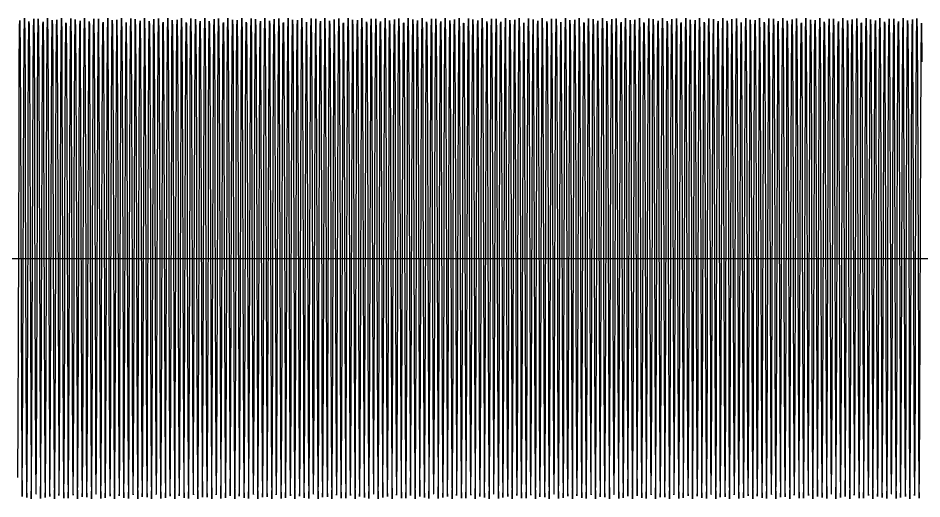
# Model space of a CAD drawing. Header units: metres. Extents: x 5 to 509, y -1 to 159.
# Drawn here: x 350.21 to 380.28, y 95 to 111 of the extents above; entities that cross this region are included whole.
import ezdxf

# ---------------------------------------------------------------- set-up
doc = ezdxf.new("R2010")
doc.units = ezdxf.units.M
doc.layers.add('BASE', color=8, linetype='Continuous')
doc.layers.add('WAVE', color=7, linetype='Continuous')

msp = doc.modelspace()

# ---------------------------------------------------------------- linework, layer by layer
at = {"layer": 'BASE'}
msp.add_line((29, 103), (501, 103), dxfattribs=at)
at = {"layer": 'WAVE'}
msp.add_lwpolyline([(350.203, 95.718), (350.213, 97.632), (350.223, 100.43), (350.233, 103.65), (350.243, 106.764), (350.253, 109.258), (350.263, 110.723), (350.273, 110.917), (350.283, 109.809), (350.293, 107.581), (350.303, 104.599), (350.313, 101.354), (350.323, 98.38), (350.333, 96.166), (350.343, 95.076), (350.353, 95.29), (350.363, 96.772), (350.373, 99.279), (350.383, 102.397), (350.393, 105.615), (350.403, 108.403), (350.413, 110.302), (350.423, 110.999), (350.433, 110.381), (350.443, 108.549), (350.453, 105.803), (350.463, 102.597), (350.473, 99.457), (350.483, 96.899), (350.493, 95.346), (350.503, 95.051), (350.513, 96.064), (350.523, 98.219), (350.533, 101.159), (350.543, 104.403), (350.553, 107.415), (350.563, 109.702), (350.573, 110.886), (350.583, 110.772), (350.593, 109.38), (350.603, 106.939), (350.613, 103.849), (350.623, 100.62), (350.633, 97.782), (350.643, 95.803), (350.653, 95.008), (350.663, 95.527), (350.673, 97.276), (350.683, 99.966), (350.693, 103.156), (350.703, 106.32), (350.713, 108.938), (350.723, 110.579), (350.733, 110.973), (350.743, 110.056), (350.753, 107.978), (350.763, 105.081), (350.773, 101.842), (350.783, 98.793), (350.793, 96.437), (350.803, 95.16), (350.813, 95.173), (350.823, 96.473), (350.833, 98.848), (350.843, 101.905), (350.853, 105.143), (350.863, 108.028), (350.873, 110.086), (350.883, 110.978), (350.893, 110.558), (350.903, 108.894), (350.913, 106.261), (350.923, 103.092), (350.933, 99.907), (350.943, 97.231), (350.953, 95.504), (350.963, 95.011), (350.973, 95.831), (350.983, 97.831), (350.993, 100.681), (351.003, 103.913), (351.013, 106.994), (351.023, 109.419), (351.033, 110.787), (351.043, 110.875), (351.053, 109.667), (351.063, 107.362), (351.073, 104.34), (351.083, 101.097), (351.093, 98.167), (351.103, 96.033), (351.113, 95.044), (351.123, 95.365), (351.133, 96.941), (351.143, 99.514), (351.153, 102.661), (351.163, 105.863), (351.173, 108.595), (351.183, 110.406), (351.193, 110.998), (351.203, 110.275), (351.213, 108.355), (351.223, 105.555), (351.233, 102.333), (351.243, 99.222), (351.253, 96.732), (351.263, 95.273), (351.273, 95.085), (351.283, 96.2), (351.293, 98.433), (351.303, 101.417), (351.313, 104.662), (351.323, 107.633), (351.333, 109.842), (351.343, 110.926), (351.353, 110.706), (351.363, 109.218), (351.373, 106.707), (351.383, 103.586), (351.393, 100.369), (351.403, 97.585), (351.413, 95.692), (351.423, 95), (351.433, 95.625), (351.443, 97.463), (351.453, 100.212), (351.463, 103.42), (351.473, 106.558), (351.483, 109.111), (351.493, 110.659), (351.503, 110.947), (351.513, 109.927), (351.523, 107.768), (351.533, 104.825), (351.543, 101.581), (351.553, 98.571), (351.563, 96.289), (351.573, 95.112), (351.583, 95.232), (351.593, 96.63), (351.603, 99.076), (351.613, 102.167), (351.623, 105.396), (351.633, 108.23), (351.643, 110.204), (351.653, 110.993), (351.663, 110.467), (351.673, 108.713), (351.683, 106.019), (351.693, 102.828), (351.703, 99.665), (351.713, 97.052), (351.723, 95.416), (351.733, 95.028), (351.743, 95.952), (351.753, 98.035), (351.763, 100.935), (351.773, 104.175), (351.783, 107.221), (351.793, 109.573), (351.803, 110.843), (351.813, 110.824), (351.823, 109.517), (351.833, 107.138), (351.843, 104.079), (351.853, 100.842), (351.863, 97.96), (351.873, 95.907), (351.883, 95.021), (351.893, 95.448), (351.903, 97.117), (351.913, 99.754), (351.923, 102.925), (351.933, 106.108), (351.943, 108.78), (351.953, 110.501), (351.963, 110.989), (351.973, 110.162), (351.983, 108.157), (351.993, 105.303), (352.003, 102.071), (352.013, 98.991), (352.023, 96.571), (352.033, 95.209), (352.043, 95.128), (352.053, 96.342), (352.063, 98.652), (352.073, 101.677), (352.083, 104.919), (352.093, 107.846), (352.103, 109.975), (352.113, 110.957), (352.123, 110.63), (352.133, 109.048), (352.143, 106.471), (352.153, 103.323), (352.163, 100.122), (352.173, 97.394), (352.183, 95.588), (352.193, 95.002), (352.203, 95.732), (352.213, 97.657), (352.223, 100.461), (352.233, 103.683), (352.243, 106.792), (352.253, 109.278), (352.263, 110.731), (352.273, 110.912), (352.283, 109.792), (352.293, 107.554), (352.303, 104.567), (352.313, 101.322), (352.323, 98.354), (352.333, 96.149), (352.343, 95.072), (352.353, 95.299), (352.363, 96.793), (352.373, 99.308), (352.383, 102.43), (352.393, 105.646), (352.403, 108.427), (352.413, 110.315), (352.423, 111), (352.433, 110.368), (352.443, 108.525), (352.453, 105.773), (352.463, 102.564), (352.473, 99.427), (352.483, 96.878), (352.493, 95.336), (352.503, 95.055), (352.513, 96.081), (352.523, 98.245), (352.533, 101.191), (352.543, 104.435), (352.553, 107.443), (352.563, 109.72), (352.573, 110.891), (352.583, 110.764), (352.593, 109.361), (352.603, 106.91), (352.613, 103.817), (352.623, 100.589), (352.633, 97.758), (352.643, 95.789), (352.653, 95.006), (352.663, 95.539), (352.673, 97.299), (352.683, 99.997), (352.693, 103.188), (352.703, 106.349), (352.713, 108.959), (352.723, 110.589), (352.733, 110.97), (352.743, 110.04), (352.753, 107.952), (352.763, 105.049), (352.773, 101.809), (352.783, 98.765), (352.793, 96.418), (352.803, 95.153), (352.813, 95.18), (352.823, 96.492), (352.833, 98.876), (352.843, 101.937), (352.853, 105.174), (352.863, 108.053), (352.873, 110.101), (352.883, 110.98), (352.893, 110.547), (352.903, 108.872), (352.913, 106.231), (352.923, 103.059), (352.933, 99.877), (352.943, 97.209), (352.953, 95.493), (352.963, 95.012), (352.973, 95.846), (352.983, 97.856), (352.993, 100.713), (353.003, 103.945), (353.013, 107.023), (353.023, 109.438), (353.033, 110.795), (353.043, 110.869), (353.053, 109.648), (353.063, 107.334), (353.073, 104.307), (353.083, 101.065), (353.093, 98.141), (353.103, 96.017), (353.113, 95.041), (353.123, 95.374), (353.133, 96.962), (353.143, 99.544), (353.153, 102.693), (353.163, 105.894), (353.173, 108.618), (353.183, 110.418), (353.193, 110.998), (353.203, 110.262), (353.213, 108.331), (353.223, 105.524), (353.233, 102.301), (353.243, 99.193), (353.253, 96.712), (353.263, 95.265), (353.273, 95.09), (353.283, 96.217), (353.293, 98.46), (353.303, 101.449), (353.313, 104.694), (353.323, 107.66), (353.333, 109.859), (353.343, 110.93), (353.353, 110.697), (353.363, 109.197), (353.373, 106.678), (353.383, 103.554), (353.393, 100.339), (353.403, 97.561), (353.413, 95.678), (353.423, 95), (353.433, 95.638), (353.443, 97.487), (353.453, 100.243), (353.463, 103.452), (353.473, 106.587), (353.483, 109.132), (353.493, 110.668), (353.503, 110.943), (353.513, 109.911), (353.523, 107.742), (353.533, 104.793), (353.543, 101.549), (353.553, 98.544), (353.563, 96.272), (353.573, 95.106), (353.583, 95.239), (353.593, 96.649), (353.603, 99.104), (353.613, 102.2), (353.623, 105.427), (353.633, 108.255), (353.643, 110.218), (353.653, 110.994), (353.663, 110.455), (353.673, 108.69), (353.683, 105.988), (353.693, 102.795), (353.703, 99.636), (353.713, 97.03), (353.723, 95.406), (353.733, 95.031), (353.743, 95.968), (353.753, 98.061), (353.763, 100.967), (353.773, 104.207), (353.783, 107.249), (353.793, 109.591), (353.803, 110.85), (353.813, 110.817), (353.823, 109.498), (353.833, 107.11), (353.843, 104.046), (353.853, 100.81), (353.863, 97.934), (353.873, 95.892), (353.883, 95.019), (353.893, 95.458), (353.903, 97.139), (353.913, 99.783), (353.923, 102.957), (353.933, 106.138), (353.943, 108.803), (353.953, 110.513), (353.963, 110.987), (353.973, 110.147), (353.983, 108.131), (353.993, 105.272), (354.003, 102.038), (354.013, 98.963), (354.023, 96.552), (354.033, 95.202), (354.043, 95.134), (354.053, 96.361), (354.063, 98.679), (354.073, 101.709), (354.083, 104.951), (354.093, 107.872), (354.103, 109.991), (354.113, 110.961), (354.123, 110.621), (354.133, 109.027), (354.143, 106.442), (354.153, 103.29), (354.163, 100.091), (354.173, 97.371), (354.183, 95.576), (354.193, 95.003), (354.203, 95.745), (354.213, 97.681), (354.223, 100.492), (354.233, 103.715), (354.243, 106.821), (354.253, 109.298), (354.263, 110.739), (354.273, 110.907), (354.283, 109.774), (354.293, 107.527), (354.303, 104.535), (354.313, 101.29), (354.323, 98.327), (354.333, 96.132), (354.343, 95.068), (354.353, 95.308), (354.363, 96.813), (354.373, 99.337), (354.383, 102.463), (354.393, 105.677), (354.403, 108.451), (354.413, 110.328), (354.423, 111), (354.433, 110.356), (354.443, 108.501), (354.453, 105.742), (354.463, 102.532), (354.473, 99.398), (354.483, 96.857), (354.493, 95.327), (354.503, 95.059), (354.513, 96.097), (354.523, 98.271), (354.533, 101.223), (354.543, 104.467), (354.553, 107.47), (354.563, 109.737), (354.573, 110.896), (354.583, 110.757), (354.593, 109.341), (354.603, 106.882), (354.613, 103.784), (354.623, 100.558), (354.633, 97.733), (354.643, 95.775), (354.653, 95.005), (354.663, 95.551), (354.673, 97.322), (354.683, 100.027), (354.693, 103.221), (354.703, 106.379), (354.713, 108.981), (354.723, 110.599), (354.733, 110.967), (354.743, 110.025), (354.753, 107.926), (354.763, 105.018), (354.773, 101.777), (354.783, 98.738), (354.793, 96.399), (354.803, 95.147), (354.813, 95.187), (354.823, 96.511), (354.833, 98.904), (354.843, 101.97), (354.853, 105.205), (354.863, 108.078), (354.873, 110.116), (354.883, 110.982), (354.893, 110.536), (354.903, 108.85), (354.913, 106.202), (354.923, 103.026), (354.933, 99.847), (354.943, 97.186), (354.953, 95.482), (354.963, 95.014), (354.973, 95.86), (354.983, 97.881), (354.993, 100.744), (355.003, 103.978), (355.013, 107.051), (355.023, 109.458), (355.033, 110.802), (355.043, 110.863), (355.053, 109.63), (355.063, 107.307), (355.073, 104.275), (355.083, 101.034), (355.093, 98.115), (355.103, 96.001), (355.113, 95.038), (355.123, 95.384), (355.133, 96.984), (355.143, 99.573), (355.153, 102.726), (355.163, 105.924), (355.173, 108.641), (355.183, 110.43), (355.193, 110.997), (355.203, 110.248), (355.213, 108.307), (355.223, 105.493), (355.233, 102.268), (355.243, 99.165), (355.253, 96.692), (355.263, 95.257), (355.273, 95.095), (355.283, 96.234), (355.293, 98.487), (355.303, 101.481), (355.313, 104.726), (355.323, 107.686), (355.333, 109.876), (355.343, 110.934), (355.353, 110.688), (355.363, 109.176), (355.373, 106.649), (355.383, 103.521), (355.393, 100.308), (355.403, 97.537), (355.413, 95.665), (355.423, 95), (355.433, 95.651), (355.443, 97.511), (355.453, 100.273), (355.463, 103.485), (355.473, 106.616), (355.483, 109.153), (355.493, 110.678), (355.503, 110.939), (355.513, 109.894), (355.523, 107.716), (355.533, 104.761), (355.543, 101.517), (355.553, 98.517), (355.563, 96.254), (355.573, 95.101), (355.583, 95.247), (355.593, 96.669), (355.603, 99.133), (355.613, 102.232), (355.623, 105.458), (355.633, 108.279), (355.643, 110.232), (355.653, 110.996), (355.663, 110.443), (355.673, 108.667), (355.683, 105.958), (355.693, 102.763), (355.703, 99.606), (355.713, 97.008), (355.723, 95.396), (355.733, 95.034), (355.743, 95.983), (355.753, 98.087), (355.763, 100.998), (355.773, 104.239), (355.783, 107.276), (355.793, 109.61), (355.803, 110.856), (355.813, 110.81), (355.823, 109.479), (355.833, 107.082), (355.843, 104.014), (355.853, 100.779), (355.863, 97.909), (355.873, 95.877), (355.883, 95.016), (355.893, 95.469), (355.903, 97.161), (355.913, 99.813), (355.923, 102.99), (355.933, 106.168), (355.943, 108.825), (355.953, 110.524), (355.963, 110.985), (355.973, 110.132), (355.983, 108.106), (355.993, 105.24), (356.003, 102.006), (356.013, 98.935), (356.023, 96.533), (356.033, 95.194), (356.043, 95.14), (356.053, 96.379), (356.063, 98.707), (356.073, 101.741), (356.083, 104.982), (356.093, 107.898), (356.103, 110.007), (356.113, 110.964), (356.123, 110.611), (356.133, 109.005), (356.143, 106.412), (356.153, 103.258), (356.163, 100.061), (356.173, 97.347), (356.183, 95.564), (356.193, 95.004), (356.203, 95.759), (356.213, 97.706), (356.223, 100.523), (356.233, 103.748), (356.243, 106.85), (356.253, 109.318), (356.263, 110.748), (356.273, 110.902), (356.283, 109.757), (356.293, 107.5), (356.303, 104.503), (356.313, 101.258), (356.323, 98.301), (356.333, 96.116), (356.343, 95.063), (356.353, 95.317), (356.363, 96.834), (356.373, 99.366), (356.383, 102.495), (356.393, 105.708), (356.403, 108.475), (356.413, 110.341), (356.423, 111), (356.433, 110.343), (356.443, 108.478), (356.453, 105.711), (356.463, 102.499), (356.473, 99.369), (356.483, 96.836), (356.493, 95.318), (356.503, 95.063), (356.513, 96.114), (356.523, 98.298), (356.533, 101.255), (356.543, 104.499), (356.553, 107.497), (356.563, 109.755), (356.573, 110.902), (356.583, 110.748), (356.593, 109.321), (356.603, 106.853), (356.613, 103.752), (356.623, 100.527), (356.633, 97.708), (356.643, 95.761), (356.653, 95.004), (356.663, 95.563), (356.673, 97.345), (356.683, 100.057), (356.693, 103.254), (356.703, 106.409), (356.713, 109.003), (356.723, 110.609), (356.733, 110.964), (356.743, 110.009), (356.753, 107.9), (356.763, 104.986), (356.773, 101.745), (356.783, 98.71), (356.793, 96.381), (356.803, 95.141), (356.813, 95.194), (356.823, 96.531), (356.833, 98.932), (356.843, 102.002), (356.853, 105.237), (356.863, 108.103), (356.873, 110.131), (356.883, 110.985), (356.893, 110.525), (356.903, 108.828), (356.913, 106.172), (356.923, 102.994), (356.933, 99.817), (356.943, 97.164), (356.953, 95.471), (356.963, 95.016), (356.973, 95.875), (356.983, 97.906), (356.993, 100.775), (357.003, 104.01), (357.013, 107.079), (357.023, 109.477), (357.033, 110.809), (357.043, 110.857), (357.053, 109.612), (357.063, 107.279), (357.073, 104.243), (357.083, 101.002), (357.093, 98.09), (357.103, 95.985), (357.113, 95.035), (357.123, 95.395), (357.133, 97.006), (357.143, 99.603), (357.153, 102.759), (357.163, 105.954), (357.173, 108.664), (357.183, 110.442), (357.193, 110.996), (357.203, 110.234), (357.213, 108.282), (357.223, 105.461), (357.233, 102.236), (357.243, 99.136), (357.253, 96.672), (357.263, 95.248), (357.273, 95.1), (357.283, 96.252), (357.293, 98.514), (357.303, 101.513), (357.313, 104.757), (357.323, 107.713), (357.333, 109.893), (357.343, 110.939), (357.353, 110.679), (357.363, 109.156), (357.373, 106.62), (357.383, 103.489), (357.393, 100.277), (357.403, 97.513), (357.413, 95.652), (357.423, 95), (357.433, 95.664), (357.443, 97.534), (357.453, 100.304), (357.463, 103.517), (357.473, 106.646), (357.483, 109.174), (357.493, 110.687), (357.503, 110.935), (357.513, 109.878), (357.523, 107.689), (357.533, 104.729), (357.543, 101.485), (357.553, 98.49), (357.563, 96.236), (357.573, 95.096), (357.583, 95.256), (357.593, 96.689), (357.603, 99.161), (357.613, 102.265), (357.623, 105.489), (357.633, 108.304), (357.643, 110.246), (357.653, 110.997), (357.663, 110.431), (357.673, 108.644), (357.683, 105.928), (357.693, 102.73), (357.703, 99.577), (357.713, 96.986), (357.723, 95.386), (357.733, 95.037), (357.743, 95.999), (357.753, 98.112), (357.763, 101.03), (357.773, 104.271), (357.783, 107.304), (357.793, 109.628), (357.803, 110.862), (357.813, 110.803), (357.823, 109.46), (357.833, 107.054), (357.843, 103.982), (357.853, 100.747), (357.863, 97.884), (357.873, 95.862), (357.883, 95.014), (357.893, 95.48), (357.903, 97.184), (357.913, 99.843), (357.923, 103.023), (357.933, 106.198), (357.943, 108.847), (357.953, 110.535), (357.963, 110.983), (357.973, 110.117), (357.983, 108.081), (357.993, 105.209), (358.003, 101.974), (358.013, 98.907), (358.023, 96.514), (358.033, 95.187), (358.043, 95.146), (358.053, 96.397), (358.063, 98.734), (358.073, 101.773), (358.083, 105.014), (358.093, 107.923), (358.103, 110.023), (358.113, 110.967), (358.123, 110.6), (358.133, 108.984), (358.143, 106.382), (358.153, 103.225), (358.163, 100.03), (358.173, 97.324), (358.183, 95.552), (358.193, 95.005), (358.203, 95.773), (358.213, 97.73), (358.223, 100.554), (358.233, 103.78), (358.243, 106.878), (358.253, 109.338), (358.263, 110.756), (358.273, 110.897), (358.283, 109.739), (358.293, 107.473), (358.303, 104.471), (358.313, 101.227), (358.323, 98.274), (358.333, 96.099), (358.343, 95.059), (358.353, 95.326), (358.363, 96.855), (358.373, 99.395), (358.383, 102.528), (358.393, 105.738), (358.403, 108.499), (358.413, 110.354), (358.423, 111), (358.433, 110.33), (358.443, 108.454), (358.453, 105.68), (358.463, 102.466), (358.473, 99.34), (358.483, 96.816), (358.493, 95.309), (358.503, 95.067), (358.513, 96.131), (358.523, 98.324), (358.533, 101.287), (358.543, 104.531), (358.553, 107.524), (358.563, 109.772), (358.573, 110.907), (358.583, 110.74), (358.593, 109.301), (358.603, 106.824), (358.613, 103.719), (358.623, 100.495), (358.633, 97.684), (358.643, 95.747), (358.653, 95.003), (358.663, 95.575), (358.673, 97.368), (358.683, 100.088), (358.693, 103.286), (358.703, 106.438), (358.713, 109.024), (358.723, 110.619), (358.733, 110.961), (358.743, 109.993), (358.753, 107.875), (358.763, 104.954), (358.773, 101.712), (358.783, 98.682), (358.793, 96.363), (358.803, 95.135), (358.813, 95.201), (358.823, 96.55), (358.833, 98.96), (358.843, 102.035), (358.853, 105.268), (358.863, 108.129), (358.873, 110.145), (358.883, 110.987), (358.893, 110.514), (358.903, 108.805), (358.913, 106.142), (358.923, 102.961), (358.933, 99.787), (358.943, 97.141), (358.953, 95.46), (358.963, 95.018), (358.973, 95.89), (358.983, 97.931), (358.993, 100.807), (359.003, 104.043), (359.013, 107.107), (359.023, 109.496), (359.033, 110.816), (359.043, 110.851), (359.053, 109.593), (359.063, 107.252), (359.073, 104.211), (359.083, 100.97), (359.093, 98.064), (359.103, 95.969), (359.113, 95.032), (359.123, 95.405), (359.133, 97.027), (359.143, 99.632), (359.153, 102.791), (359.163, 105.985), (359.173, 108.687), (359.183, 110.454), (359.193, 110.995), (359.203, 110.22), (359.213, 108.258), (359.223, 105.43), (359.233, 102.203), (359.243, 99.107), (359.253, 96.652), (359.263, 95.24), (359.273, 95.106), (359.283, 96.27), (359.293, 98.541), (359.303, 101.545), (359.313, 104.789), (359.323, 107.739), (359.333, 109.909), (359.343, 110.943), (359.353, 110.669), (359.363, 109.135), (359.373, 106.591), (359.383, 103.456), (359.393, 100.246), (359.403, 97.49), (359.413, 95.639), (359.423, 95), (359.433, 95.677), (359.443, 97.558), (359.453, 100.335), (359.463, 103.55), (359.473, 106.675), (359.483, 109.195), (359.493, 110.696), (359.503, 110.931), (359.513, 109.861), (359.523, 107.663), (359.533, 104.697), (359.543, 101.453), (359.553, 98.463), (359.563, 96.219), (359.573, 95.091), (359.583, 95.264), (359.593, 96.709), (359.603, 99.19), (359.613, 102.297), (359.623, 105.52), (359.633, 108.328), (359.643, 110.26), (359.653, 110.997), (359.663, 110.419), (359.673, 108.621), (359.683, 105.897), (359.693, 102.697), (359.703, 99.547), (359.713, 96.965), (359.723, 95.376), (359.733, 95.041), (359.743, 96.015), (359.753, 98.138), (359.763, 101.062), (359.773, 104.304), (359.783, 107.331), (359.793, 109.646), (359.803, 110.868), (359.813, 110.795), (359.823, 109.44), (359.833, 107.026), (359.843, 103.949), (359.853, 100.716), (359.863, 97.859), (359.873, 95.847), (359.883, 95.013), (359.893, 95.492), (359.903, 97.206), (359.913, 99.873), (359.923, 103.055), (359.933, 106.228), (359.943, 108.87), (359.953, 110.546), (359.963, 110.981), (359.973, 110.102), (359.983, 108.056), (359.993, 105.178), (360.003, 101.941), (360.013, 98.879), (360.023, 96.495), (360.033, 95.18), (360.043, 95.153), (360.053, 96.416), (360.063, 98.762), (360.073, 101.806), (360.083, 105.046), (360.093, 107.949), (360.103, 110.038), (360.113, 110.97), (360.123, 110.59), (360.133, 108.962), (360.143, 106.353), (360.153, 103.192), (360.163, 100), (360.173, 97.301), (360.183, 95.54), (360.193, 95.006), (360.203, 95.787), (360.213, 97.755), (360.223, 100.585), (360.233, 103.813), (360.243, 106.907), (360.253, 109.358), (360.263, 110.764), (360.273, 110.892), (360.283, 109.722), (360.293, 107.446), (360.303, 104.439), (360.313, 101.195), (360.323, 98.248), (360.333, 96.083), (360.343, 95.056), (360.353, 95.335), (360.363, 96.876), (360.373, 99.424), (360.383, 102.56), (360.393, 105.769), (360.403, 108.522), (360.413, 110.367), (360.423, 111), (360.433, 110.317), (360.443, 108.43), (360.453, 105.65), (360.463, 102.434), (360.473, 99.311), (360.483, 96.795), (360.493, 95.3), (360.503, 95.071), (360.513, 96.147), (360.523, 98.351), (360.533, 101.319), (360.543, 104.563), (360.553, 107.551), (360.563, 109.79), (360.573, 110.912), (360.583, 110.732), (360.593, 109.28), (360.603, 106.796), (360.613, 103.687), (360.623, 100.464), (360.633, 97.66), (360.643, 95.733), (360.653, 95.002), (360.663, 95.587), (360.673, 97.391), (360.683, 100.118), (360.693, 103.319), (360.703, 106.468), (360.713, 109.046), (360.723, 110.629), (360.733, 110.958), (360.743, 109.977), (360.753, 107.849), (360.763, 104.923), (360.773, 101.68), (360.783, 98.655), (360.793, 96.345), (360.803, 95.129), (360.813, 95.208), (360.823, 96.569), (360.833, 98.988), (360.843, 102.067), (360.853, 105.3), (360.863, 108.154), (360.873, 110.16), (360.883, 110.988), (360.893, 110.503), (360.903, 108.783), (360.913, 106.111), (360.923, 102.928), (360.933, 99.757), (360.943, 97.119), (360.953, 95.449), (360.963, 95.021), (360.973, 95.905), (360.983, 97.957), (360.993, 100.838), (361.003, 104.075), (361.013, 107.135), (361.023, 109.515), (361.033, 110.823), (361.043, 110.844), (361.053, 109.575), (361.063, 107.224), (361.073, 104.178), (361.083, 100.939), (361.093, 98.038), (361.103, 95.954), (361.113, 95.029), (361.123, 95.415), (361.133, 97.049), (361.143, 99.662), (361.153, 102.824), (361.163, 106.015), (361.173, 108.71), (361.183, 110.466), (361.193, 110.993), (361.203, 110.206), (361.213, 108.233), (361.223, 105.399), (361.233, 102.171), (361.243, 99.079), (361.253, 96.632), (361.263, 95.233), (361.273, 95.111), (361.283, 96.287), (361.293, 98.568), (361.303, 101.577), (361.313, 104.821), (361.323, 107.765), (361.333, 109.925), (361.343, 110.946), (361.353, 110.66), (361.363, 109.114), (361.373, 106.561), (361.383, 103.423), (361.393, 100.216), (361.403, 97.466), (361.413, 95.627), (361.423, 95), (361.433, 95.69), (361.443, 97.582), (361.453, 100.366), (361.463, 103.583), (361.473, 106.704), (361.483, 109.215), (361.493, 110.705), (361.503, 110.926), (361.513, 109.844), (361.523, 107.636), (361.533, 104.665), (361.543, 101.421), (361.553, 98.436), (361.563, 96.202), (361.573, 95.086), (361.583, 95.272), (361.593, 96.73), (361.603, 99.219), (361.613, 102.33), (361.623, 105.551), (361.633, 108.353), (361.643, 110.274), (361.653, 110.998), (361.663, 110.407), (361.673, 108.597), (361.683, 105.867), (361.693, 102.665), (361.703, 99.518), (361.713, 96.944), (361.723, 95.366), (361.733, 95.044), (361.743, 96.031), (361.753, 98.164), (361.763, 101.093), (361.773, 104.336), (361.783, 107.359), (361.793, 109.665), (361.803, 110.874), (361.813, 110.788), (361.823, 109.421), (361.833, 106.998), (361.843, 103.917), (361.853, 100.685), (361.863, 97.834), (361.873, 95.833), (361.883, 95.011), (361.893, 95.503), (361.903, 97.229), (361.913, 99.904), (361.923, 103.088), (361.933, 106.258), (361.943, 108.892), (361.953, 110.557), (361.963, 110.978), (361.973, 110.087), (361.983, 108.031), (361.993, 105.146), (362.003, 101.909), (362.013, 98.851), (362.023, 96.476), (362.033, 95.174), (362.043, 95.159), (362.053, 96.434), (362.063, 98.79), (362.073, 101.838), (362.083, 105.077), (362.093, 107.975), (362.103, 110.054), (362.113, 110.973), (362.123, 110.58), (362.133, 108.94), (362.143, 106.323), (362.153, 103.16), (362.163, 99.97), (362.173, 97.278), (362.183, 95.528), (362.193, 95.007), (362.203, 95.801), (362.213, 97.779), (362.223, 100.616), (362.233, 103.845), (362.243, 106.935), (362.253, 109.378), (362.263, 110.771), (362.273, 110.886), (362.283, 109.704), (362.293, 107.419), (362.303, 104.406), (362.313, 101.163), (362.323, 98.222), (362.333, 96.066), (362.343, 95.052), (362.353, 95.345), (362.363, 96.897), (362.373, 99.453), (362.383, 102.593), (362.393, 105.8), (362.403, 108.546), (362.413, 110.38), (362.423, 110.999), (362.433, 110.303), (362.443, 108.406), (362.453, 105.619), (362.463, 102.401), (362.473, 99.282), (362.483, 96.774), (362.493, 95.291), (362.503, 95.076), (362.513, 96.164), (362.523, 98.377), (362.533, 101.351), (362.543, 104.595), (362.553, 107.578), (362.563, 109.807), (362.573, 110.916), (362.583, 110.724), (362.593, 109.26), (362.603, 106.767), (362.613, 103.654), (362.623, 100.434), (362.633, 97.635), (362.643, 95.719), (362.653, 95.001), (362.663, 95.599), (362.673, 97.414), (362.683, 100.149), (362.693, 103.352), (362.703, 106.497), (362.713, 109.067), (362.723, 110.639), (362.733, 110.954), (362.743, 109.961), (362.753, 107.823), (362.763, 104.891), (362.773, 101.648), (362.783, 98.628), (362.793, 96.326), (362.803, 95.123), (362.813, 95.216), (362.823, 96.589), (362.833, 99.017), (362.843, 102.1), (362.853, 105.331), (362.863, 108.179), (362.873, 110.174), (362.883, 110.99), (362.893, 110.491), (362.903, 108.76), (362.913, 106.081), (362.923, 102.896), (362.933, 99.727), (362.943, 97.097), (362.953, 95.438), (362.963, 95.023), (362.973, 95.92), (362.983, 97.982), (362.993, 100.87), (363.003, 104.107), (363.013, 107.163), (363.023, 109.534), (363.033, 110.83), (363.043, 110.838), (363.053, 109.556), (363.063, 107.196), (363.073, 104.146), (363.083, 100.907), (363.093, 98.013), (363.103, 95.939), (363.113, 95.026), (363.123, 95.425), (363.133, 97.071), (363.143, 99.692), (363.153, 102.857), (363.163, 106.045), (363.173, 108.733), (363.183, 110.477), (363.193, 110.992), (363.203, 110.192), (363.213, 108.208), (363.223, 105.368), (363.233, 102.138), (363.243, 99.05), (363.253, 96.612), (363.263, 95.225), (363.273, 95.116), (363.283, 96.305), (363.293, 98.595), (363.303, 101.61), (363.313, 104.853), (363.323, 107.792), (363.333, 109.942), (363.343, 110.95), (363.353, 110.651), (363.363, 109.092), (363.373, 106.532), (363.383, 103.391), (363.393, 100.185), (363.403, 97.442), (363.413, 95.614), (363.423, 95.001), (363.433, 95.703), (363.443, 97.606), (363.453, 100.397), (363.463, 103.615), (363.473, 106.732), (363.483, 109.236), (363.493, 110.713), (363.503, 110.922), (363.513, 109.827), (363.523, 107.609), (363.533, 104.633), (363.543, 101.389), (363.553, 98.409), (363.563, 96.185), (363.573, 95.081), (363.583, 95.281), (363.593, 96.75), (363.603, 99.248), (363.613, 102.362), (363.623, 105.582), (363.633, 108.377), (363.643, 110.287), (363.653, 110.999), (363.663, 110.395), (363.673, 108.574), (363.683, 105.836), (363.693, 102.632), (363.703, 99.488), (363.713, 96.922), (363.723, 95.356), (363.733, 95.047), (363.743, 96.047), (363.753, 98.19), (363.763, 101.125), (363.773, 104.368), (363.783, 107.386), (363.793, 109.683), (363.803, 110.88), (363.813, 110.781), (363.823, 109.401), (363.833, 106.969), (363.843, 103.884), (363.853, 100.654), (363.863, 97.809), (363.873, 95.818), (363.883, 95.009), (363.893, 95.515), (363.903, 97.251), (363.913, 99.934), (363.923, 103.121), (363.933, 106.288), (363.943, 108.914), (363.953, 110.567), (363.963, 110.976), (363.973, 110.072), (363.983, 108.005), (363.993, 105.115), (364.003, 101.876), (364.013, 98.823), (364.023, 96.457), (364.033, 95.167), (364.043, 95.166), (364.053, 96.453), (364.063, 98.818), (364.073, 101.87), (364.083, 105.109), (364.093, 108), (364.103, 110.069), (364.113, 110.975), (364.123, 110.569), (364.133, 108.918), (364.143, 106.293), (364.153, 103.127), (364.163, 99.94), (364.173, 97.256), (364.183, 95.517), (364.193, 95.009), (364.203, 95.816), (364.213, 97.804), (364.223, 100.648), (364.233, 103.878), (364.243, 106.964), (364.253, 109.398), (364.263, 110.779), (364.273, 110.881), (364.283, 109.686), (364.293, 107.391), (364.303, 104.374), (364.313, 101.131), (364.323, 98.195), (364.333, 96.05), (364.343, 95.048), (364.353, 95.354), (364.363, 96.918), (364.373, 99.483), (364.383, 102.626), (364.393, 105.83), (364.403, 108.569), (364.413, 110.392), (364.423, 110.999), (364.433, 110.29), (364.443, 108.382), (364.453, 105.588), (364.463, 102.369), (364.473, 99.253), (364.483, 96.754), (364.493, 95.282), (364.503, 95.08), (364.513, 96.181), (364.523, 98.404), (364.533, 101.383), (364.543, 104.627), (364.553, 107.604), (364.563, 109.824), (364.573, 110.921), (364.583, 110.715), (364.593, 109.24), (364.603, 106.738), (364.613, 103.621), (364.623, 100.403), (364.633, 97.611), (364.643, 95.706), (364.653, 95.001), (364.663, 95.612), (364.673, 97.438), (364.683, 100.179), (364.693, 103.384), (364.703, 106.526), (364.713, 109.088), (364.723, 110.649), (364.733, 110.951), (364.743, 109.945), (364.753, 107.797), (364.763, 104.859), (364.773, 101.616), (364.783, 98.6), (364.793, 96.308), (364.803, 95.118), (364.813, 95.223), (364.823, 96.608), (364.833, 99.045), (364.843, 102.132), (364.853, 105.362), (364.863, 108.203), (364.873, 110.189), (364.883, 110.992), (364.893, 110.48), (364.903, 108.737), (364.913, 106.051), (364.923, 102.863), (364.933, 99.697), (364.943, 97.075), (364.953, 95.428), (364.963, 95.026), (364.973, 95.936), (364.983, 98.008), (364.993, 100.901), (365.004, 104.14), (365.014, 107.191), (365.024, 109.553), (365.034, 110.836), (365.044, 110.831), (365.054, 109.537), (365.064, 107.168), (365.074, 104.114), (365.084, 100.876), (365.094, 97.987), (365.104, 95.923), (365.114, 95.024), (365.124, 95.436), (365.134, 97.093), (365.144, 99.721), (365.154, 102.889), (365.164, 106.076), (365.174, 108.756), (365.184, 110.489), (365.194, 110.99), (365.204, 110.177), (365.214, 108.183), (365.224, 105.337), (365.234, 102.106), (365.244, 99.022), (365.254, 96.593), (365.264, 95.217), (365.274, 95.122), (365.284, 96.323), (365.294, 98.622), (365.304, 101.642), (365.314, 104.885), (365.324, 107.818), (365.334, 109.958), (365.344, 110.954), (365.354, 110.641), (365.364, 109.071), (365.374, 106.503), (365.384, 103.358), (365.394, 100.154), (365.404, 97.419), (365.414, 95.602), (365.424, 95.001), (365.434, 95.717), (365.444, 97.631), (365.454, 100.428), (365.464, 103.648), (365.474, 106.761), (365.484, 109.256), (365.494, 110.722), (365.504, 110.917), (365.514, 109.81), (365.524, 107.583), (365.534, 104.601), (365.544, 101.357), (365.554, 98.382), (365.564, 96.168), (365.574, 95.077), (365.584, 95.289), (365.594, 96.771), (365.604, 99.276), (365.614, 102.395), (365.624, 105.613), (365.634, 108.401), (365.644, 110.301), (365.654, 110.999), (365.664, 110.382), (365.674, 108.55), (365.684, 105.806), (365.694, 102.599), (365.704, 99.459), (365.714, 96.901), (365.724, 95.347), (365.734, 95.051), (365.744, 96.063), (365.754, 98.217), (365.764, 101.157), (365.774, 104.4), (365.784, 107.413), (365.794, 109.7), (365.804, 110.885), (365.814, 110.773), (365.824, 109.382), (365.834, 106.941), (365.844, 103.852), (365.854, 100.622), (365.864, 97.784), (365.874, 95.804), (365.884, 95.008), (365.894, 95.526), (365.904, 97.274), (365.914, 99.964), (365.924, 103.153), (365.934, 106.317), (365.944, 108.936), (365.954, 110.578), (365.964, 110.973), (365.974, 110.057), (365.984, 107.98), (365.994, 105.083), (366.004, 101.844), (366.014, 98.795), (366.024, 96.438), (366.034, 95.16), (366.044, 95.172), (366.054, 96.472), (366.064, 98.846), (366.074, 101.903), (366.084, 105.14), (366.094, 108.026), (366.104, 110.084), (366.114, 110.978), (366.124, 110.559), (366.134, 108.896), (366.144, 106.264), (366.154, 103.094), (366.164, 99.909), (366.174, 97.233), (366.184, 95.505), (366.194, 95.01), (366.204, 95.83), (366.214, 97.829), (366.224, 100.679), (366.234, 103.91), (366.244, 106.992), (366.254, 109.417), (366.264, 110.787), (366.274, 110.875), (366.284, 109.668), (366.294, 107.364), (366.304, 104.342), (366.314, 101.099), (366.324, 98.169), (366.334, 96.034), (366.344, 95.045), (366.354, 95.364), (366.364, 96.939), (366.374, 99.512), (366.384, 102.658), (366.394, 105.861), (366.404, 108.593), (366.414, 110.405), (366.424, 110.998), (366.434, 110.276), (366.444, 108.357), (366.454, 105.557), (366.464, 102.336), (366.474, 99.224), (366.484, 96.734), (366.494, 95.274), (366.504, 95.085), (366.514, 96.198), (366.524, 98.431), (366.534, 101.415), (366.544, 104.659), (366.554, 107.631), (366.564, 109.841), (366.574, 110.925), (366.584, 110.706), (366.594, 109.219), (366.604, 106.709), (366.614, 103.589), (366.624, 100.372), (366.634, 97.587), (366.644, 95.693), (366.654, 95), (366.664, 95.624), (366.674, 97.461), (366.684, 100.21), (366.694, 103.417), (366.704, 106.556), (366.714, 109.11), (366.724, 110.658), (366.734, 110.947), (366.744, 109.929), (366.754, 107.77), (366.764, 104.827), (366.774, 101.584), (366.784, 98.573), (366.794, 96.291), (366.804, 95.112), (366.814, 95.231), (366.824, 96.628), (366.834, 99.073), (366.844, 102.165), (366.854, 105.393), (366.864, 108.228), (366.874, 110.203), (366.884, 110.993), (366.894, 110.468), (366.904, 108.715), (366.914, 106.021), (366.924, 102.83), (366.934, 99.668), (366.944, 97.053), (366.954, 95.417), (366.964, 95.028), (366.974, 95.951), (366.984, 98.033), (366.994, 100.933), (367.004, 104.172), (367.014, 107.219), (367.024, 109.571), (367.034, 110.843), (367.044, 110.824), (367.054, 109.519), (367.064, 107.14), (367.074, 104.081), (367.084, 100.844), (367.094, 97.962), (367.104, 95.908), (367.114, 95.021), (367.124, 95.447), (367.134, 97.115), (367.144, 99.751), (367.154, 102.922), (367.164, 106.106), (367.174, 108.778), (367.184, 110.5), (367.194, 110.989), (367.204, 110.163), (367.214, 108.158), (367.224, 105.306), (367.234, 102.073), (367.244, 98.994), (367.254, 96.573), (367.264, 95.21), (367.274, 95.128), (367.284, 96.341), (367.294, 98.65), (367.304, 101.674), (367.314, 104.916), (367.324, 107.844), (367.334, 109.974), (367.344, 110.957), (367.354, 110.631), (367.364, 109.05), (367.374, 106.473), (367.384, 103.325), (367.394, 100.124), (367.404, 97.396), (367.414, 95.589), (367.424, 95.002), (367.434, 95.73), (367.444, 97.655), (367.454, 100.459), (367.464, 103.68), (367.474, 106.79), (367.484, 109.277), (367.494, 110.73), (367.504, 110.912), (367.514, 109.793), (367.524, 107.556), (367.534, 104.569), (367.544, 101.325), (367.554, 98.356), (367.564, 96.151), (367.574, 95.072), (367.584, 95.298), (367.594, 96.791), (367.604, 99.305), (367.614, 102.427), (367.624, 105.644), (367.634, 108.425), (367.644, 110.314), (367.654, 111), (367.664, 110.369), (367.674, 108.527), (367.684, 105.775), (367.694, 102.567), (367.704, 99.43), (367.714, 96.88), (367.724, 95.337), (367.734, 95.055), (367.744, 96.08), (367.754, 98.243), (367.764, 101.189), (367.774, 104.432), (367.784, 107.441), (367.794, 109.718), (367.804, 110.891), (367.814, 110.765), (367.824, 109.362), (367.834, 106.912), (367.844, 103.819), (367.854, 100.591), (367.864, 97.759), (367.874, 95.79), (367.884, 95.006), (367.894, 95.538), (367.904, 97.297), (367.914, 99.994), (367.924, 103.186), (367.934, 106.347), (367.944, 108.958), (367.954, 110.588), (367.964, 110.97), (367.974, 110.041), (367.984, 107.954), (367.994, 105.052), (368.004, 101.812), (368.014, 98.767), (368.024, 96.419), (368.034, 95.154), (368.044, 95.179), (368.054, 96.491), (368.064, 98.874), (368.074, 101.935), (368.084, 105.172), (368.094, 108.051), (368.104, 110.1), (368.114, 110.98), (368.124, 110.548), (368.134, 108.874), (368.144, 106.234), (368.154, 103.062), (368.164, 99.879), (368.174, 97.21), (368.184, 95.494), (368.194, 95.012), (368.204, 95.845), (368.214, 97.854), (368.224, 100.71), (368.234, 103.943), (368.244, 107.02), (368.254, 109.437), (368.264, 110.794), (368.274, 110.869), (368.284, 109.65), (368.294, 107.337), (368.304, 104.31), (368.314, 101.068), (368.324, 98.143), (368.334, 96.018), (368.344, 95.041), (368.354, 95.374), (368.364, 96.961), (368.374, 99.541), (368.384, 102.691), (368.394, 105.891), (368.404, 108.616), (368.414, 110.417), (368.424, 110.998), (368.434, 110.263), (368.444, 108.333), (368.454, 105.526), (368.464, 102.303), (368.474, 99.195), (368.484, 96.713), (368.494, 95.265), (368.504, 95.09), (368.514, 96.216), (368.524, 98.458), (368.534, 101.447), (368.544, 104.691), (368.554, 107.658), (368.564, 109.858), (368.574, 110.93), (368.584, 110.697), (368.594, 109.199), (368.604, 106.68), (368.614, 103.556), (368.624, 100.341), (368.634, 97.563), (368.644, 95.679), (368.654, 95), (368.664, 95.637), (368.674, 97.485), (368.684, 100.24), (368.694, 103.45), (368.704, 106.585), (368.714, 109.131), (368.724, 110.668), (368.734, 110.943), (368.744, 109.912), (368.754, 107.744), (368.764, 104.795), (368.774, 101.552), (368.784, 98.546), (368.794, 96.273), (368.804, 95.107), (368.814, 95.239), (368.824, 96.648), (368.834, 99.102), (368.844, 102.197), (368.854, 105.424), (368.864, 108.253), (368.874, 110.217), (368.884, 110.994), (368.894, 110.456), (368.904, 108.692), (368.914, 105.991), (368.924, 102.798), (368.934, 99.638), (368.944, 97.031), (368.954, 95.407), (368.964, 95.031), (368.974, 95.966), (368.984, 98.059), (368.994, 100.964), (369.004, 104.204), (369.014, 107.246), (369.024, 109.59), (369.034, 110.849), (369.044, 110.817), (369.054, 109.5), (369.064, 107.112), (369.074, 104.049), (369.084, 100.813), (369.094, 97.936), (369.104, 95.893), (369.114, 95.019), (369.124, 95.458), (369.134, 97.137), (369.144, 99.781), (369.154, 102.955), (369.164, 106.136), (369.174, 108.801), (369.184, 110.512), (369.194, 110.987), (369.204, 110.148), (369.214, 108.133), (369.224, 105.274), (369.234, 102.041), (369.244, 98.965), (369.254, 96.554), (369.264, 95.202), (369.274, 95.134), (369.284, 96.359), (369.294, 98.677), (369.304, 101.706), (369.314, 104.948), (369.324, 107.87), (369.334, 109.99), (369.344, 110.96), (369.354, 110.621), (369.364, 109.028), (369.374, 106.444), (369.384, 103.293), (369.394, 100.093), (369.404, 97.372), (369.414, 95.577), (369.424, 95.003), (369.434, 95.744), (369.444, 97.679), (369.454, 100.49), (369.464, 103.713), (369.474, 106.819), (369.484, 109.297), (369.494, 110.739), (369.504, 110.908), (369.514, 109.776), (369.524, 107.529), (369.534, 104.537), (369.544, 101.293), (369.554, 98.329), (369.564, 96.134), (369.574, 95.068), (369.584, 95.307), (369.594, 96.812), (369.604, 99.334), (369.614, 102.46), (369.624, 105.675), (369.634, 108.449), (369.644, 110.327), (369.654, 111), (369.664, 110.357), (369.674, 108.503), (369.684, 105.744), (369.694, 102.534), (369.704, 99.4), (369.714, 96.859), (369.724, 95.328), (369.734, 95.059), (369.744, 96.096), (369.754, 98.269), (369.764, 101.22), (369.774, 104.465), (369.784, 107.468), (369.794, 109.736), (369.804, 110.896), (369.814, 110.757), (369.824, 109.342), (369.834, 106.884), (369.844, 103.787), (369.854, 100.56), (369.864, 97.735), (369.874, 95.776), (369.884, 95.005), (369.894, 95.55), (369.904, 97.32), (369.914, 100.025), (369.924, 103.219), (369.934, 106.377), (369.944, 108.979), (369.954, 110.598), (369.964, 110.967), (369.974, 110.026), (369.984, 107.928), (369.994, 105.02), (370.004, 101.78), (370.014, 98.74), (370.024, 96.401), (370.034, 95.148), (370.044, 95.186), (370.054, 96.51), (370.064, 98.902), (370.074, 101.967), (370.084, 105.203), (370.094, 108.076), (370.104, 110.115), (370.114, 110.982), (370.124, 110.537), (370.134, 108.852), (370.144, 106.204), (370.154, 103.029), (370.164, 99.849), (370.174, 97.188), (370.184, 95.483), (370.194, 95.014), (370.204, 95.859), (370.214, 97.879), (370.224, 100.741), (370.234, 103.975), (370.244, 107.049), (370.254, 109.456), (370.264, 110.801), (370.274, 110.863), (370.284, 109.632), (370.294, 107.309), (370.304, 104.278), (370.314, 101.036), (370.324, 98.117), (370.334, 96.002), (370.344, 95.038), (370.354, 95.384), (370.364, 96.982), (370.374, 99.571), (370.384, 102.724), (370.394, 105.922), (370.404, 108.639), (370.414, 110.429), (370.424, 110.997), (370.434, 110.249), (370.444, 108.309), (370.454, 105.495), (370.464, 102.271), (370.474, 99.167), (370.484, 96.693), (370.494, 95.257), (370.504, 95.095), (370.514, 96.233), (370.524, 98.484), (370.534, 101.479), (370.544, 104.723), (370.554, 107.684), (370.564, 109.875), (370.574, 110.934), (370.584, 110.688), (370.594, 109.178), (370.604, 106.651), (370.614, 103.524), (370.624, 100.31), (370.634, 97.539), (370.644, 95.666), (370.654, 95), (370.664, 95.65), (370.674, 97.509), (370.684, 100.271), (370.694, 103.482), (370.704, 106.614), (370.714, 109.151), (370.724, 110.677), (370.734, 110.939), (370.744, 109.896), (370.754, 107.718), (370.764, 104.764), (370.774, 101.519), (370.784, 98.519), (370.794, 96.255), (370.804, 95.101), (370.814, 95.247), (370.824, 96.668), (370.834, 99.13), (370.844, 102.23), (370.854, 105.456), (370.864, 108.278), (370.874, 110.231), (370.884, 110.996), (370.894, 110.444), (370.904, 108.669), (370.914, 105.96), (370.924, 102.765), (370.934, 99.608), (370.944, 97.01), (370.954, 95.396), (370.964, 95.034), (370.974, 95.982), (370.984, 98.085), (370.994, 100.996), (371.004, 104.237), (371.014, 107.274), (371.024, 109.608), (371.034, 110.856), (371.044, 110.81), (371.054, 109.48), (371.064, 107.084), (371.074, 104.016), (371.084, 100.781), (371.094, 97.911), (371.104, 95.878), (371.114, 95.017), (371.124, 95.469), (371.134, 97.159), (371.144, 99.811), (371.154, 102.987), (371.164, 106.166), (371.174, 108.823), (371.184, 110.523), (371.194, 110.985), (371.204, 110.133), (371.214, 108.108), (371.224, 105.243), (371.234, 102.009), (371.244, 98.937), (371.254, 96.534), (371.264, 95.195), (371.274, 95.14), (371.284, 96.377), (371.294, 98.705), (371.304, 101.739), (371.314, 104.98), (371.324, 107.896), (371.334, 110.006), (371.344, 110.964), (371.354, 110.611), (371.364, 109.007), (371.374, 106.414), (371.384, 103.26), (371.394, 100.063), (371.404, 97.349), (371.414, 95.565), (371.424, 95.004), (371.434, 95.758), (371.444, 97.704), (371.454, 100.521), (371.464, 103.745), (371.474, 106.848), (371.484, 109.317), (371.494, 110.747), (371.504, 110.903), (371.514, 109.758), (371.524, 107.502), (371.534, 104.505), (371.544, 101.261), (371.554, 98.303), (371.564, 96.117), (371.574, 95.064), (371.584, 95.316), (371.594, 96.832), (371.604, 99.363), (371.614, 102.493), (371.624, 105.705), (371.634, 108.473), (371.644, 110.34), (371.654, 111), (371.664, 110.344), (371.674, 108.479), (371.684, 105.714), (371.694, 102.501), (371.704, 99.371), (371.714, 96.838), (371.724, 95.319), (371.734, 95.063), (371.744, 96.113), (371.754, 98.295), (371.764, 101.252), (371.774, 104.497), (371.784, 107.495), (371.794, 109.753), (371.804, 110.901), (371.814, 110.749), (371.824, 109.322), (371.834, 106.855), (371.844, 103.754), (371.854, 100.529), (371.864, 97.71), (371.874, 95.762), (371.884, 95.004), (371.894, 95.562), (371.904, 97.343), (371.914, 100.055), (371.924, 103.251), (371.934, 106.406), (371.944, 109.001), (371.954, 110.609), (371.964, 110.964), (371.974, 110.01), (371.984, 107.902), (371.994, 104.988), (372.004, 101.747), (372.014, 98.712), (372.024, 96.382), (372.034, 95.141), (372.044, 95.193), (372.054, 96.529), (372.064, 98.93), (372.074, 102), (372.084, 105.234), (372.094, 108.102), (372.104, 110.129), (372.114, 110.984), (372.124, 110.526), (372.134, 108.829), (372.144, 106.174), (372.154, 102.996), (372.164, 99.819), (372.174, 97.165), (372.184, 95.472), (372.194, 95.016), (372.204, 95.874), (372.214, 97.904), (372.224, 100.773), (372.234, 104.008), (372.244, 107.077), (372.254, 109.475), (372.264, 110.809), (372.274, 110.857), (372.284, 109.613), (372.294, 107.281), (372.304, 104.245), (372.314, 101.004), (372.324, 98.092), (372.334, 95.986), (372.344, 95.035), (372.354, 95.394), (372.364, 97.004), (372.374, 99.6), (372.384, 102.756), (372.394, 105.952), (372.404, 108.662), (372.414, 110.441), (372.424, 110.996), (372.434, 110.235), (372.444, 108.284), (372.454, 105.464), (372.464, 102.238), (372.474, 99.138), (372.484, 96.673), (372.494, 95.249), (372.504, 95.1), (372.514, 96.251), (372.524, 98.511), (372.534, 101.511), (372.544, 104.755), (372.554, 107.711), (372.564, 109.891), (372.574, 110.938), (372.584, 110.679), (372.594, 109.157), (372.604, 106.622), (372.614, 103.491), (372.624, 100.279), (372.634, 97.515), (372.644, 95.653), (372.654, 95), (372.664, 95.663), (372.674, 97.533), (372.684, 100.302), (372.694, 103.515), (372.704, 106.643), (372.714, 109.172), (372.724, 110.686), (372.734, 110.935), (372.744, 109.879), (372.754, 107.691), (372.764, 104.732), (372.774, 101.487), (372.784, 98.492), (372.794, 96.238), (372.804, 95.096), (372.814, 95.255), (372.824, 96.688), (372.834, 99.159), (372.844, 102.262), (372.854, 105.487), (372.864, 108.302), (372.874, 110.245), (372.884, 110.997), (372.894, 110.432), (372.904, 108.646), (372.914, 105.93), (372.924, 102.732), (372.934, 99.579), (372.944, 96.988), (372.954, 95.386), (372.964, 95.037), (372.974, 95.998), (372.984, 98.11), (372.994, 101.027), (373.004, 104.269), (373.014, 107.302), (373.024, 109.627), (373.034, 110.862), (373.044, 110.803), (373.054, 109.461), (373.064, 107.056), (373.074, 103.984), (373.084, 100.75), (373.094, 97.886), (373.104, 95.863), (373.114, 95.015), (373.124, 95.48), (373.134, 97.182), (373.144, 99.841), (373.154, 103.02), (373.164, 106.196), (373.174, 108.846), (373.184, 110.534), (373.194, 110.983), (373.204, 110.119), (373.214, 108.083), (373.224, 105.212), (373.234, 101.976), (373.244, 98.909), (373.254, 96.515), (373.264, 95.188), (373.274, 95.146), (373.284, 96.396), (373.294, 98.732), (373.304, 101.771), (373.314, 105.012), (373.324, 107.921), (373.334, 110.022), (373.344, 110.967), (373.354, 110.601), (373.364, 108.985), (373.374, 106.385), (373.384, 103.227), (373.394, 100.033), (373.404, 97.326), (373.414, 95.553), (373.424, 95.005), (373.434, 95.772), (373.444, 97.728), (373.454, 100.552), (373.464, 103.778), (373.474, 106.876), (373.484, 109.337), (373.494, 110.755), (373.504, 110.897), (373.514, 109.741), (373.524, 107.475), (373.534, 104.473), (373.544, 101.229), (373.554, 98.276), (373.564, 96.1), (373.574, 95.06), (373.584, 95.325), (373.594, 96.853), (373.604, 99.393), (373.614, 102.525), (373.624, 105.736), (373.634, 108.497), (373.644, 110.353), (373.654, 111), (373.664, 110.331), (373.674, 108.455), (373.684, 105.683), (373.694, 102.469), (373.704, 99.342), (373.714, 96.817), (373.724, 95.309), (373.734, 95.067), (373.744, 96.129), (373.754, 98.322), (373.764, 101.284), (373.774, 104.529), (373.784, 107.522), (373.794, 109.771), (373.804, 110.906), (373.814, 110.741), (373.824, 109.302), (373.834, 106.827), (373.844, 103.722), (373.854, 100.498), (373.864, 97.686), (373.874, 95.748), (373.884, 95.003), (373.894, 95.574), (373.904, 97.366), (373.914, 100.085), (373.924, 103.284), (373.934, 106.436), (373.944, 109.023), (373.954, 110.619), (373.964, 110.961), (373.974, 109.994), (373.984, 107.877), (373.994, 104.957), (374.004, 101.715), (374.014, 98.685), (374.024, 96.364), (374.034, 95.135), (374.044, 95.2), (374.054, 96.548), (374.064, 98.958), (374.074, 102.032), (374.084, 105.266), (374.094, 108.127), (374.104, 110.144), (374.114, 110.986), (374.124, 110.515), (374.134, 108.807), (374.144, 106.144), (374.154, 102.964), (374.164, 99.789), (374.174, 97.143), (374.184, 95.461), (374.194, 95.018), (374.204, 95.889), (374.214, 97.929), (374.224, 100.804), (374.234, 104.04), (374.244, 107.105), (374.254, 109.494), (374.264, 110.816), (374.274, 110.851), (374.284, 109.595), (374.294, 107.254), (374.304, 104.213), (374.314, 100.973), (374.324, 98.066), (374.334, 95.971), (374.344, 95.032), (374.354, 95.404), (374.364, 97.026), (374.374, 99.63), (374.384, 102.789), (374.394, 105.982), (374.404, 108.685), (374.414, 110.453), (374.424, 110.995), (374.434, 110.221), (374.444, 108.26), (374.454, 105.433), (374.464, 102.206), (374.474, 99.11), (374.484, 96.653), (374.494, 95.241), (374.504, 95.105), (374.514, 96.268), (374.524, 98.539), (374.534, 101.543), (374.544, 104.787), (374.554, 107.737), (374.564, 109.908), (374.574, 110.942), (374.584, 110.67), (374.594, 109.136), (374.604, 106.593), (374.614, 103.458), (374.624, 100.249), (374.634, 97.491), (374.644, 95.64), (374.654, 95), (374.664, 95.676), (374.674, 97.556), (374.684, 100.333), (374.694, 103.547), (374.704, 106.672), (374.714, 109.193), (374.724, 110.695), (374.734, 110.931), (374.744, 109.862), (374.754, 107.665), (374.764, 104.7), (374.774, 101.455), (374.784, 98.465), (374.794, 96.22), (374.804, 95.091), (374.814, 95.263), (374.824, 96.708), (374.834, 99.188), (374.844, 102.295), (374.854, 105.518), (374.864, 108.326), (374.874, 110.259), (374.884, 110.997), (374.894, 110.42), (374.904, 108.622), (374.914, 105.9), (374.924, 102.7), (374.934, 99.549), (374.944, 96.967), (374.954, 95.376), (374.964, 95.04), (374.974, 96.014), (374.984, 98.136), (374.994, 101.059), (375.004, 104.301), (375.014, 107.329), (375.024, 109.645), (375.034, 110.868), (375.044, 110.796), (375.054, 109.442), (375.064, 107.028), (375.074, 103.952), (375.084, 100.719), (375.094, 97.861), (375.104, 95.849), (375.114, 95.013), (375.124, 95.491), (375.134, 97.204), (375.144, 99.871), (375.154, 103.053), (375.164, 106.226), (375.174, 108.868), (375.184, 110.545), (375.194, 110.981), (375.204, 110.104), (375.214, 108.058), (375.224, 105.18), (375.234, 101.944), (375.244, 98.881), (375.254, 96.496), (375.264, 95.181), (375.274, 95.152), (375.284, 96.414), (375.294, 98.76), (375.304, 101.803), (375.314, 105.043), (375.324, 107.947), (375.334, 110.037), (375.344, 110.97), (375.354, 110.591), (375.364, 108.964), (375.374, 106.355), (375.384, 103.195), (375.394, 100.002), (375.404, 97.303), (375.414, 95.541), (375.424, 95.006), (375.434, 95.786), (375.444, 97.753), (375.454, 100.583), (375.464, 103.81), (375.474, 106.905), (375.484, 109.357), (375.494, 110.763), (375.504, 110.892), (375.514, 109.723), (375.524, 107.448), (375.534, 104.441), (375.544, 101.197), (375.554, 98.25), (375.564, 96.084), (375.574, 95.056), (375.584, 95.335), (375.594, 96.874), (375.604, 99.422), (375.614, 102.558), (375.624, 105.767), (375.634, 108.52), (375.644, 110.366), (375.654, 111), (375.664, 110.318), (375.674, 108.432), (375.684, 105.652), (375.694, 102.436), (375.704, 99.313), (375.714, 96.797), (375.724, 95.301), (375.734, 95.071), (375.744, 96.146), (375.754, 98.348), (375.764, 101.316), (375.774, 104.561), (375.784, 107.549), (375.794, 109.788), (375.804, 110.911), (375.814, 110.733), (375.824, 109.282), (375.834, 106.798), (375.844, 103.689), (375.854, 100.467), (375.864, 97.661), (375.874, 95.734), (375.884, 95.002), (375.894, 95.586), (375.904, 97.389), (375.914, 100.116), (375.924, 103.317), (375.934, 106.465), (375.944, 109.044), (375.954, 110.629), (375.964, 110.958), (375.974, 109.978), (375.984, 107.851), (375.994, 104.925), (376.004, 101.683), (376.014, 98.657), (376.024, 96.346), (376.034, 95.129), (376.044, 95.208), (376.054, 96.568), (376.064, 98.986), (376.074, 102.065), (376.084, 105.297), (376.094, 108.152), (376.104, 110.159), (376.114, 110.988), (376.124, 110.504), (376.134, 108.784), (376.144, 106.114), (376.154, 102.931), (376.164, 99.759), (376.174, 97.121), (376.184, 95.45), (376.194, 95.02), (376.204, 95.904), (376.214, 97.955), (376.224, 100.836), (376.234, 104.072), (376.244, 107.133), (376.254, 109.513), (376.264, 110.822), (376.274, 110.845), (376.284, 109.576), (376.294, 107.226), (376.304, 104.181), (376.314, 100.941), (376.324, 98.04), (376.334, 95.955), (376.344, 95.029), (376.354, 95.414), (376.364, 97.047), (376.374, 99.66), (376.384, 102.822), (376.394, 106.013), (376.404, 108.708), (376.414, 110.465), (376.424, 110.993), (376.434, 110.207), (376.444, 108.235), (376.454, 105.402), (376.464, 102.173), (376.474, 99.081), (376.484, 96.633), (376.494, 95.233), (376.504, 95.111), (376.514, 96.286), (376.524, 98.566), (376.534, 101.575), (376.544, 104.819), (376.554, 107.763), (376.564, 109.924), (376.574, 110.946), (376.584, 110.661), (376.594, 109.115), (376.604, 106.564), (376.614, 103.426), (376.624, 100.218), (376.634, 97.468), (376.644, 95.628), (376.654, 95), (376.664, 95.689), (376.674, 97.58), (376.684, 100.363), (376.694, 103.58), (376.704, 106.701), (376.714, 109.214), (376.724, 110.704), (376.734, 110.927), (376.744, 109.846), (376.754, 107.638), (376.764, 104.668), (376.774, 101.423), (376.784, 98.438), (376.794, 96.203), (376.804, 95.086), (376.814, 95.272), (376.824, 96.728), (376.834, 99.216), (376.844, 102.327), (376.854, 105.549), (376.864, 108.351), (376.874, 110.273), (376.884, 110.998), (376.894, 110.408), (376.904, 108.599), (376.914, 105.869), (376.924, 102.667), (376.934, 99.52), (376.944, 96.945), (376.954, 95.367), (376.964, 95.044), (376.974, 96.03), (376.984, 98.162), (376.994, 101.091), (377.004, 104.333), (377.014, 107.357), (377.024, 109.663), (377.034, 110.874), (377.044, 110.789), (377.054, 109.423), (377.064, 107), (377.074, 103.919), (377.084, 100.687), (377.094, 97.836), (377.104, 95.834), (377.114, 95.011), (377.124, 95.502), (377.134, 97.227), (377.144, 99.901), (377.154, 103.085), (377.164, 106.256), (377.174, 108.89), (377.184, 110.556), (377.194, 110.978), (377.204, 110.088), (377.214, 108.032), (377.224, 105.149), (377.234, 101.911), (377.244, 98.853), (377.254, 96.477), (377.264, 95.174), (377.274, 95.159), (377.284, 96.433), (377.294, 98.788), (377.304, 101.835), (377.314, 105.075), (377.324, 107.973), (377.334, 110.053), (377.344, 110.972), (377.354, 110.581), (377.364, 108.942), (377.374, 106.325), (377.384, 103.162), (377.394, 99.972), (377.404, 97.28), (377.414, 95.529), (377.424, 95.007), (377.434, 95.8), (377.444, 97.777), (377.454, 100.614), (377.464, 103.843), (377.474, 106.933), (377.484, 109.377), (377.494, 110.771), (377.504, 110.887), (377.514, 109.705), (377.524, 107.421), (377.534, 104.409), (377.544, 101.165), (377.554, 98.224), (377.564, 96.068), (377.574, 95.052), (377.584, 95.344), (377.594, 96.895), (377.604, 99.451), (377.614, 102.59), (377.624, 105.797), (377.634, 108.544), (377.644, 110.379), (377.654, 110.999), (377.664, 110.304), (377.674, 108.408), (377.684, 105.621), (377.694, 102.404), (377.704, 99.284), (377.714, 96.776), (377.724, 95.292), (377.734, 95.076), (377.744, 96.163), (377.754, 98.375), (377.764, 101.348), (377.774, 104.593), (377.784, 107.576), (377.794, 109.806), (377.804, 110.916), (377.814, 110.724), (377.824, 109.262), (377.834, 106.769), (377.844, 103.657), (377.854, 100.436), (377.864, 97.637), (377.874, 95.721), (377.884, 95.001), (377.894, 95.598), (377.904, 97.413), (377.914, 100.146), (377.924, 103.349), (377.934, 106.495), (377.944, 109.065), (377.954, 110.638), (377.964, 110.955), (377.974, 109.962), (377.984, 107.825), (377.994, 104.893), (378.004, 101.651), (378.014, 98.63), (378.024, 96.328), (378.034, 95.124), (378.044, 95.215), (378.054, 96.587), (378.064, 99.014), (378.074, 102.097), (378.084, 105.328), (378.094, 108.177), (378.104, 110.173), (378.114, 110.99), (378.124, 110.492), (378.134, 108.762), (378.144, 106.084), (378.154, 102.898), (378.164, 99.73), (378.174, 97.099), (378.184, 95.439), (378.194, 95.023), (378.204, 95.919), (378.214, 97.98), (378.224, 100.867), (378.234, 104.105), (378.244, 107.161), (378.254, 109.532), (378.264, 110.829), (378.274, 110.838), (378.284, 109.558), (378.294, 107.198), (378.304, 104.148), (378.314, 100.91), (378.324, 98.015), (378.334, 95.94), (378.344, 95.026), (378.354, 95.425), (378.364, 97.069), (378.374, 99.689), (378.384, 102.854), (378.394, 106.043), (378.404, 108.731), (378.414, 110.477), (378.424, 110.992), (378.434, 110.193), (378.444, 108.21), (378.454, 105.37), (378.464, 102.141), (378.474, 99.053), (378.484, 96.614), (378.494, 95.225), (378.504, 95.116), (378.514, 96.304), (378.524, 98.593), (378.534, 101.607), (378.544, 104.851), (378.554, 107.789), (378.564, 109.941), (378.574, 110.95), (378.584, 110.651), (378.594, 109.094), (378.604, 106.534), (378.614, 103.393), (378.624, 100.187), (378.634, 97.444), (378.644, 95.615), (378.654, 95.001), (378.664, 95.702), (378.674, 97.605), (378.684, 100.394), (378.694, 103.613), (378.704, 106.73), (378.714, 109.234), (378.724, 110.713), (378.734, 110.922), (378.744, 109.829), (378.754, 107.612), (378.764, 104.636), (378.774, 101.391), (378.784, 98.411), (378.794, 96.186), (378.804, 95.082), (378.814, 95.28), (378.824, 96.748), (378.834, 99.245), (378.844, 102.36), (378.854, 105.58), (378.864, 108.375), (378.874, 110.286), (378.884, 110.999), (378.894, 110.396), (378.904, 108.576), (378.914, 105.839), (378.924, 102.634), (378.934, 99.49), (378.944, 96.924), (378.954, 95.357), (378.964, 95.047), (378.974, 96.046), (378.984, 98.188), (378.994, 101.123), (379.004, 104.366), (379.014, 107.384), (379.024, 109.681), (379.034, 110.879), (379.044, 110.781), (379.054, 109.403), (379.064, 106.971), (379.074, 103.887), (379.084, 100.656), (379.094, 97.811), (379.104, 95.819), (379.114, 95.009), (379.124, 95.514), (379.134, 97.25), (379.144, 99.931), (379.154, 103.118), (379.164, 106.285), (379.174, 108.912), (379.184, 110.566), (379.194, 110.976), (379.204, 110.073), (379.214, 108.007), (379.224, 105.117), (379.234, 101.879), (379.244, 98.825), (379.254, 96.458), (379.264, 95.167), (379.274, 95.165), (379.284, 96.452), (379.294, 98.816), (379.304, 101.868), (379.314, 105.106), (379.324, 107.998), (379.334, 110.068), (379.344, 110.975), (379.354, 110.57), (379.364, 108.92), (379.374, 106.296), (379.384, 103.129), (379.394, 99.942), (379.404, 97.257), (379.414, 95.518), (379.424, 95.009), (379.434, 95.814), (379.444, 97.802), (379.454, 100.645), (379.464, 103.875), (379.474, 106.962), (379.484, 109.396), (379.494, 110.778), (379.504, 110.881), (379.514, 109.687), (379.524, 107.393), (379.534, 104.377), (379.544, 101.134), (379.554, 98.197), (379.564, 96.051), (379.574, 95.048), (379.584, 95.354), (379.594, 96.917), (379.604, 99.48), (379.614, 102.623), (379.624, 105.828), (379.634, 108.568), (379.644, 110.391), (379.654, 110.999), (379.664, 110.291), (379.674, 108.383), (379.684, 105.59), (379.694, 102.371), (379.704, 99.255), (379.714, 96.756), (379.724, 95.283), (379.734, 95.08), (379.744, 96.18), (379.754, 98.402), (379.764, 101.38), (379.774, 104.625), (379.784, 107.602), (379.794, 109.823), (379.804, 110.921), (379.814, 110.716), (379.824, 109.241), (379.834, 106.74), (379.844, 103.624), (379.854, 100.405), (379.864, 97.613), (379.874, 95.707), (379.884, 95.001), (379.894, 95.611), (379.904, 97.436), (379.914, 100.177), (379.924, 103.382), (379.934, 106.524), (379.944, 109.087), (379.954, 110.648), (379.964, 110.951), (379.974, 109.946), (379.984, 107.799), (379.994, 104.862), (380.004, 101.618), (380.014, 98.602), (380.024, 96.31), (380.034, 95.118), (380.044, 95.223), (380.054, 96.607), (380.064, 99.043), (380.074, 102.13), (380.084, 105.36), (380.094, 108.202), (380.104, 110.188), (380.114, 110.991), (380.124, 110.481), (380.134, 108.739), (380.144, 106.053), (380.154, 102.866), (380.164, 99.7), (380.174, 97.077), (380.184, 95.428), (380.194, 95.025), (380.204, 95.934), (380.214, 98.006), (380.224, 100.899), (380.234, 104.137), (380.244, 107.189), (380.254, 109.551), (380.264, 110.836), (380.274, 110.832), (380.284, 109.539)], dxfattribs=at)

doc.saveas('drawing.dxf')
